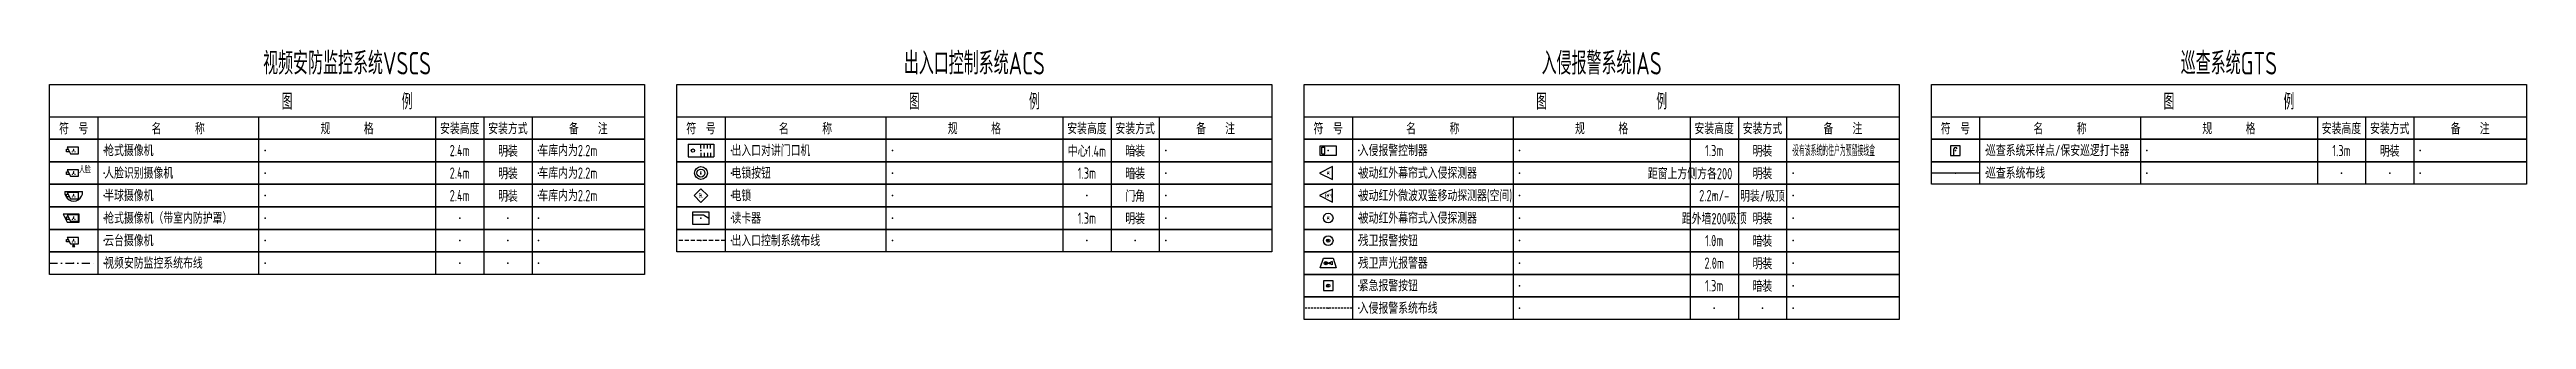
# Model space of a CAD drawing. Header units: millimetres. Extents: x 0 to 77000, y 0 to 8389.
import ezdxf
from ezdxf.enums import TextEntityAlignment as Align

# ---------------------------------------------------------------- set-up
doc = ezdxf.new("R2010")
doc.units = ezdxf.units.MM
doc.header["$LTSCALE"] = 500
for name, pattern in [('DASHDOT', [1, 0.5, -0.25, 0, -0.25]), ('HIDDEN', [0.375, 0.25, -0.125]), ('HIDDEN2', [0.1875, 0.125, -0.0625])]:
    doc.linetypes.add(name, pattern=pattern)
for name, color, linetype in [('E-ACS-DEVC', 3, 'Continuous'), ('E-ACS-WIRE', 4, 'HIDDEN'), ('E-GTS-DEVC', 3, 'Continuous'), ('E-GTS-WIRE', 4, 'Continuous'), ('E-IAS-DEVC', 3, 'Continuous'), ('E-IAS-WIRE', 4, 'HIDDEN2'), ('E-UNIV-DIAG', 2, 'Continuous'), ('E-UNIV-EL', 140, 'Continuous'), ('E-UNIV-NOTE', 6, 'Continuous'), ('E-VSCS-DEVC', 3, 'Continuous'), ('E-VSCS-WIRE', 4, 'DASHDOT')]:
    doc.layers.add(name, color=color, linetype=linetype)
doc.styles.add('TH-STYLE3', font='tssdeng.shx', dxfattribs={"width": 0.65, "bigfont": 'tssdchn.shx'})

# ---------------------------------------------------------------- blocks, each defined once
blk = doc.blocks.new('E-BKTS1')
blk.add_line((0, -10), (185, -10))
at = {"linetype": 'Continuous'}
for p, q in [((15, -10), (15, -17)), ((65, -10), (65, -17)), ((120, -10), (120, -17)), ((135, -10), (135, -17)), ((150, -10), (150, -17))]:
    blk.add_line(p, q, dxfattribs=at)
blk.add_lwpolyline([(0, 0), (185, 0), (185, -17), (0, -17)], close=True)
at = {"layer": 'E-UNIV-NOTE', "style": 'TH-STYLE3', "width": 0.7}
for s, height, p in [('图                例', 5, (92.5, -5)), ('安装高度', 3.5, (127.5, -13.5)), ('安装方式', 3.5, (142.5, -13.5))]:
    blk.add_text(s, height=height, dxfattribs=at).set_placement(p, align=Align.MIDDLE)
at = {"layer": 'E-UNIV-NOTE', "linetype": 'Continuous', "style": 'TH-STYLE3', "width": 0.7}
for s, p in [('符  号', (7.5, -13.5)), ('名       称', (40, -13.5)), ('规       格', (92.5, -13.5)), ('备    注', (167.5, -13.5))]:
    blk.add_text(s, height=3.5, dxfattribs=at).set_placement(p, align=Align.MIDDLE)
blk = doc.blocks.new('E-BKTS2')
for p, q in [((0, 0), (185, 0)), ((0, -7), (0, 0)), ((185, 0), (185, -7)), ((185, -7), (0, -7))]:
    blk.add_line(p, q)
at = {"linetype": 'Continuous'}
for p, q in [((15, 0), (15, -7)), ((65, 0), (65, -7)), ((120, 0), (120, -7)), ((135, 0), (135, -7)), ((150, 0), (150, -7))]:
    blk.add_line(p, q, dxfattribs=at)
for p in [(7.5, -3.5), (17, -3.5), (67, -3.5), (127.5, -3.5), (142.5, -3.5), (152, -3.5)]:
    blk.add_point(p, dxfattribs=at)
blk = doc.blocks.new('E-BVSCS111')
blk.add_lwpolyline([(-1.3, -0.4), (-2.2, -0.4), (-2.2, 0.4), (-1.7, 0.4)])
for points in [[(1.5, 1), (-2, 1), (-1, -1), (1.5, -1)], [(-0.4, -1.8), (0.4, -1.8), (0, -1)]]:
    blk.add_lwpolyline(points, close=True)
at = {"layer": 'E-UNIV-EL', "const_width": 0.2}
for points in [[(-0.1, 0.4, 1), (0.1, 0.4, 1)], [(-0.5, -0.4, 1), (-0.3, -0.4, 1)], [(0.3, -0.4, 1), (0.5, -0.4, 1)]]:
    blk.add_lwpolyline(points, format="xyb", close=True, dxfattribs=at)
blk = doc.blocks.new('E-BVSCS200')
blk.add_lwpolyline([(1.75, -1.25), (1.75, 1.25), (-3.24, 1.25), (-1.99, -1.25)], close=True)
blk = doc.blocks.new('E-BVSCS110')
blk.add_lwpolyline([(-1.3, -0.4), (-2.2, -0.4), (-2.2, 0.4), (-1.7, 0.4)])
blk.add_lwpolyline([(1.5, 1), (-2, 1), (-1, -1), (1.5, -1)], close=True)
at = {"layer": 'E-UNIV-EL', "const_width": 0.2}
for points in [[(-0.1, 0.4, 1), (0.1, 0.4, 1)], [(-0.5, -0.4, 1), (-0.3, -0.4, 1)], [(0.3, -0.4, 1), (0.5, -0.4, 1)]]:
    blk.add_lwpolyline(points, format="xyb", close=True, dxfattribs=at)
blk = doc.blocks.new('E-BACS01')
for p, q in [((-4, 2), (-4, -2)), ((-4, 2), (4, 2)), ((4, 2), (4, -2)), ((-4, -2), (4, -2))]:
    blk.add_line(p, q)
at = {"layer": 'E-UNIV-EL'}
for p, q in [((0, 1), (0, 2)), ((0, 0.67), (0, 2)), ((1, 0.67), (1, 2)), ((2, 0.67), (2, 2)), ((3, 0.67), (3, 2)), ((0, -0.67), (0, -2)), ((0, -1), (0, -2)), ((1, -0.67), (1, -2)), ((2, -0.67), (2, -2)), ((3, -0.67), (3, -2))]:
    blk.add_line(p, q, dxfattribs=at)
blk.add_circle((-2.5, 0), 0.5, dxfattribs=at)
blk = doc.blocks.new('E-BACS51')
blk.add_circle((0, 0), 2)
at = {"layer": 'E-UNIV-EL'}
blk.add_circle((0, 0), 1.25, dxfattribs=at)
at = {"layer": 'E-UNIV-EL', "style": 'TH-STYLE3', "width": 0.7}
blk.add_attdef('F', text='', height=1.3, dxfattribs=at).set_placement((0, 0), align=Align.MIDDLE)
blk = doc.blocks.new('E-BACS41')
blk.add_lwpolyline([(-2.5, 2), (2.5, 2), (2.5, -2), (-2.5, -2)], close=True)
at = {"layer": 'E-UNIV-EL'}
for p, q in [((-2.5, 1), (0.77, 1)), ((0.77, 1), (2.5, 0))]:
    blk.add_line(p, q, dxfattribs=at)
blk = doc.blocks.new('E-BACS21')
blk.add_lwpolyline([(0, -2.12), (-2.12, 0), (0, 2.12), (2.12, 0)], close=True)
at = {"layer": 'E-UNIV-EL', "style": 'TH-STYLE3', "width": 0.7}
blk.add_attdef('F', text='', height=1.3, dxfattribs=at).set_placement((0, 0), align=Align.MIDDLE)
blk = doc.blocks.new('E-BIAS111')
blk.add_circle((0, 0), 1.5)
at = {"layer": 'E-UNIV-EL', "style": 'TH-STYLE3', "width": 0.6}
blk.add_attdef('F', text='', height=1.3, dxfattribs=at).set_placement((0, 0), align=Align.MIDDLE)
blk = doc.blocks.new('E-BIAS110')
blk.add_lwpolyline([(1.33, -2), (1.33, 2), (-2.67, 0)], close=True)
at = {"layer": 'E-UNIV-EL', "style": 'TH-STYLE3', "width": 0.5}
blk.add_attdef('F', text='', height=1.3, dxfattribs=at).set_placement((0, 0), align=Align.MIDDLE)
blk = doc.blocks.new('E-BIAS120')
blk.add_lwpolyline([(1.33, -2), (1.33, 2), (-2.67, 0)], close=True)
at = {"layer": 'E-UNIV-EL', "style": 'TH-STYLE3', "width": 0.5}
blk.add_attdef('F', text='', height=1.3, dxfattribs=at).set_placement((0, 0), align=Align.MIDDLE)
blk = doc.blocks.new('E-BIAS020')
blk.add_lwpolyline([(-2.5, -1.5), (-1.5, 1.5), (1.5, 1.5), (2.5, -1.5)], close=True)
at = {"layer": 'E-UNIV-EL'}
for p, q in [((-1.1, 0.35), (-0.4, -0.35)), ((-0.4, 0.35), (-1.1, -0.35)), ((0.25, 0.25), (0.25, -0.25)), ((0.25, 0.25), (0.65, 0.25)), ((1.25, 0.5), (0.65, 0.25)), ((0.65, 0.25), (0.65, -0.25)), ((1.25, 0.5), (1.25, -0.5)), ((0.65, -0.25), (0.25, -0.25)), ((1.25, -0.5), (0.65, -0.25))]:
    blk.add_line(p, q, dxfattribs=at)
blk.add_circle((-0.75, 0), 0.5, dxfattribs=at)
blk = doc.blocks.new('E-BIAS010')
blk.add_lwpolyline([(-2.5, -1.5), (-2.5, 1.5), (2.5, 1.5), (2.5, -1.5)], close=True)
at = {"layer": 'E-UNIV-EL'}
for p, q in [((-2, 1), (-1, 1)), ((-2, -1), (-2, 1)), ((-1, -1), (-1, 1)), ((-2, -1), (-1, -1))]:
    blk.add_line(p, q, dxfattribs=at)
blk = doc.blocks.new('E-BIAS200')
blk.add_circle((0, 0), 1.5)
at = {"layer": 'E-UNIV-EL'}
blk.add_circle((0, 0), 0.5, dxfattribs=at)
blk = doc.blocks.new('E-BIAS201')
blk.add_lwpolyline([(-1.5, -1.5), (1.5, -1.5), (1.5, 1.5), (-1.5, 1.5)], close=True)
at = {"layer": 'E-UNIV-EL'}
blk.add_circle((0, 0), 0.5, dxfattribs=at)
blk = doc.blocks.new('E-BVSCS210')
blk.add_line((-2.75, 1.25), (2.75, 1.25))
blk.add_arc((0, 1.01), 2.76, 175.02089, 4.97911)
blk = doc.blocks.new('E-BGTS10')
blk.add_lwpolyline([(-1.5, -1.5), (1.5, -1.5), (1.5, 1.5), (-1.5, 1.5)], close=True)
at = {"layer": 'E-UNIV-EL'}
blk.add_line((-0.5, -1.5), (-0.5, 0.5), dxfattribs=at)
blk.add_arc((0, 0.46), 0.502, 5.04448, 174.95552, dxfattribs=at)
blk = doc.blocks.new('E-BVSCS110-Bio')
at = {"layer": 'E-VSCS-DEVC'}
blk.add_blockref('E-BVSCS110', (0, 0), dxfattribs=at)
at = {"layer": 'E-UNIV-EL', "style": 'TH-STYLE3', "width": 0.7}
blk.add_attdef('人脸', text='', height=2, dxfattribs=at).set_placement((3.5, 1), align=Align.MIDDLE_CENTER)

msp = doc.modelspace()

# ---------------------------------------------------------------- linework, layer by layer
at = {"layer": 'E-ACS-WIRE'}
msp.add_line((21000, 2450), (19500, 2450), dxfattribs=at)
at = {"layer": 'E-GTS-WIRE'}
msp.add_line((60000, 4550), (58500, 4550), dxfattribs=at)
at = {"layer": 'E-IAS-WIRE'}
msp.add_line((40500, 350), (39000, 350), dxfattribs=at)
at = {"layer": 'E-VSCS-WIRE'}
msp.add_line((0, 1750), (1500, 1750), dxfattribs=at)

# ---------------------------------------------------------------- block references
at = {"layer": 'E-ACS-DEVC', "xscale": 100, "yscale": 100, "zscale": 100}
for name, p in [('E-BACS01', (20250, 5250)), ('E-BACS41', (20250, 3150))]:
    msp.add_blockref(name, p, dxfattribs=at)
for name, p, values in [('E-BACS51', (20250, 4550), {'F': 'E'}), ('E-BACS21', (20250, 3850), {'F': 'EL'})]:
    msp.add_blockref(name, p, dxfattribs=at).add_auto_attribs(values)
at = {"layer": 'E-GTS-DEVC', "xscale": 100, "yscale": 100, "zscale": 100}
msp.add_blockref('E-BGTS10', (59250, 5250), dxfattribs=at)
at = {"layer": 'E-IAS-DEVC', "xscale": 100, "yscale": 100, "zscale": 100}
for name, p in [('E-BIAS010', (39750, 5250)), ('E-BIAS200', (39750, 2450)), ('E-BIAS020', (39750, 1750)), ('E-BIAS201', (39750, 1050))]:
    msp.add_blockref(name, p, dxfattribs=at)
for name, p, values in [('E-BIAS110', (39750, 4550), {'F': 'IR'}), ('E-BIAS120', (39750, 3850), {'F': 'IR/M'})]:
    msp.add_blockref(name, p, dxfattribs=at).add_auto_attribs(values)
at = {"layer": 'E-IAS-DEVC'}
ref = msp.add_blockref('E-BIAS111', (39750, 3150), dxfattribs=dict(at, xscale=100, yscale=100, zscale=100))
ref.add_attrib('F', 'IR', dxfattribs={"layer": 'E-UNIV-EL', "height": 130, "style": 'TH-STYLE3', "width": 0.5}).set_placement((39750, 3150), align=Align.MIDDLE)
at = {"layer": 'E-UNIV-DIAG', "xscale": 100, "yscale": 100, "zscale": 100}
for name, p in [('E-BKTS1', (0, 7300)), ('E-BKTS1', (19500, 7300)), ('E-BKTS1', (39000, 7300)), ('E-BKTS1', (58500, 7300)), ('E-BKTS2', (0, 5600)), ('E-BKTS2', (19500, 5600)), ('E-BKTS2', (39000, 5600)), ('E-BKTS2', (58500, 5600)), ('E-BKTS2', (0, 4900)), ('E-BKTS2', (19500, 4900)), ('E-BKTS2', (39000, 4900)), ('E-BKTS2', (58500, 4900)), ('E-BKTS2', (0, 4200)), ('E-BKTS2', (19500, 4200)), ('E-BKTS2', (39000, 4200)), ('E-BKTS2', (0, 3500)), ('E-BKTS2', (19500, 3500)), ('E-BKTS2', (39000, 3500)), ('E-BKTS2', (0, 2800)), ('E-BKTS2', (19500, 2800)), ('E-BKTS2', (39000, 2800)), ('E-BKTS2', (0, 2100)), ('E-BKTS2', (39000, 2100)), ('E-BKTS2', (39000, 1400)), ('E-BKTS2', (39000, 700))]:
    msp.add_blockref(name, p, dxfattribs=at)
at = {"layer": 'E-UNIV-NOTE', "xscale": 100, "yscale": 100, "zscale": 100}
msp.add_blockref('E-BVSCS110-Bio', (750, 4550), dxfattribs=at).add_auto_attribs({'人脸': '人脸'})
at = {"layer": 'E-VSCS-DEVC', "xscale": 100, "yscale": 100, "zscale": 100}
for name, p in [('E-BVSCS110', (750, 5250)), ('E-BVSCS210', (750, 3850)), ('E-BVSCS110', (750, 3850)), ('E-BVSCS200', (750, 3150)), ('E-BVSCS110', (750, 3150)), ('E-BVSCS111', (750, 2450))]:
    msp.add_blockref(name, p, dxfattribs=at)

# ---------------------------------------------------------------- texts
at = {"layer": 'E-UNIV-NOTE', "style": 'TH-STYLE3', "width": 0.7}
for s, height, p in [('视频安防监控系统VSCS', 700, (9250, 8000)), ('出入口控制系统ACS', 700, (28750, 8000)), ('入侵报警系统IAS', 700, (48250, 8000)), ('巡查系统GTS', 700, (67750, 8000)), ('2.4m', 350, (12750, 5250)), ('明装', 350, (14250, 5250)), ('中心1.4m', 350, (32250, 5250)), ('暗装', 350, (33750, 5250)), ('1.3m', 350, (51750, 5250)), ('明装', 350, (53250, 5250)), ('1.3m', 350, (71250, 5250)), ('明装', 350, (72750, 5250)), ('2.4m', 350, (12750, 4550)), ('明装', 350, (14250, 4550)), ('1.3m', 350, (32250, 4550)), ('暗装', 350, (33750, 4550)), ('距窗上方侧方各200', 350, (51000, 4550)), ('明装', 350, (53250, 4550)), ('2.4m', 350, (12750, 3850)), ('明装', 350, (14250, 3850)), ('门角', 350, (33750, 3850)), ('2.2m/-', 350, (51750, 3850)), ('明装/吸顶', 350, (53250, 3850)), ('1.3m', 350, (32250, 3150)), ('明装', 350, (33750, 3150)), ('距外墙200吸顶', 350, (51750, 3150)), ('明装', 350, (53250, 3150)), ('1.0m', 350, (51750, 2450)), ('暗装', 350, (53250, 2450)), ('2.0m', 350, (51750, 1750)), ('明装', 350, (53250, 1750)), ('1.3m', 350, (51750, 1050)), ('暗装', 350, (53250, 1050))]:
    msp.add_text(s, height=height, dxfattribs=at).set_placement(p, align=Align.MIDDLE)
at = {"layer": 'E-UNIV-NOTE', "style": 'TH-STYLE3'}
for s, width, p in [('枪式摄像机', 0.7, (1700, 5250)), ('车库内为2.2m', 0.7, (15200, 5250)), ('出入口对讲门口机', 0.7, (21200, 5250)), ('入侵报警控制器', 0.7, (40700, 5250)), ('没有该系统的住户为预留接线盒', 0.4, (54200, 5250)), ('巡查系统采样点/保安巡逻打卡器', 0.7, (60200, 5250)), ('人脸识别摄像机', 0.7, (1700, 4550)), ('车库内为2.2m', 0.7, (15200, 4550)), ('被动红外幕帘式入侵探测器', 0.7, (40700, 4550)), ('巡查系统布线', 0.7, (60200, 4550)), ('半球摄像机', 0.7, (1700, 3850)), ('车库内为2.2m', 0.7, (15200, 3850)), ('被动红外微波双鉴移动探测器(空间)', 0.7, (40700, 3850)), ('枪式摄像机（带室内防护罩）', 0.7, (1700, 3150)), ('被动红外幕帘式入侵探测器', 0.7, (40700, 3150)), ('云台摄像机', 0.7, (1700, 2450)), ('出入口控制系统布线', 0.7, (21200, 2450)), ('残卫报警按钮', 0.7, (40700, 2450)), ('残卫声光报警器', 0.7, (40700, 1750)), ('紧急报警按钮', 0.7, (40700, 1050)), ('入侵报警系统布线', 0.7, (40700, 350))]:
    msp.add_text(s, height=350, dxfattribs=dict(at, width=width)).set_placement(p, align=Align.MIDDLE_LEFT)
at = {"layer": 'E-UNIV-NOTE', "linetype": 'Continuous', "style": 'TH-STYLE3', "width": 0.7}
for s, p in [('电锁按钮', (21200, 4550)), ('电锁', (21200, 3850)), ('读卡器', (21200, 3150)), ('视频安防监控系统布线', (1700, 1750))]:
    msp.add_text(s, height=350, dxfattribs=at).set_placement(p, align=Align.MIDDLE_LEFT)

doc.saveas('drawing.dxf')
